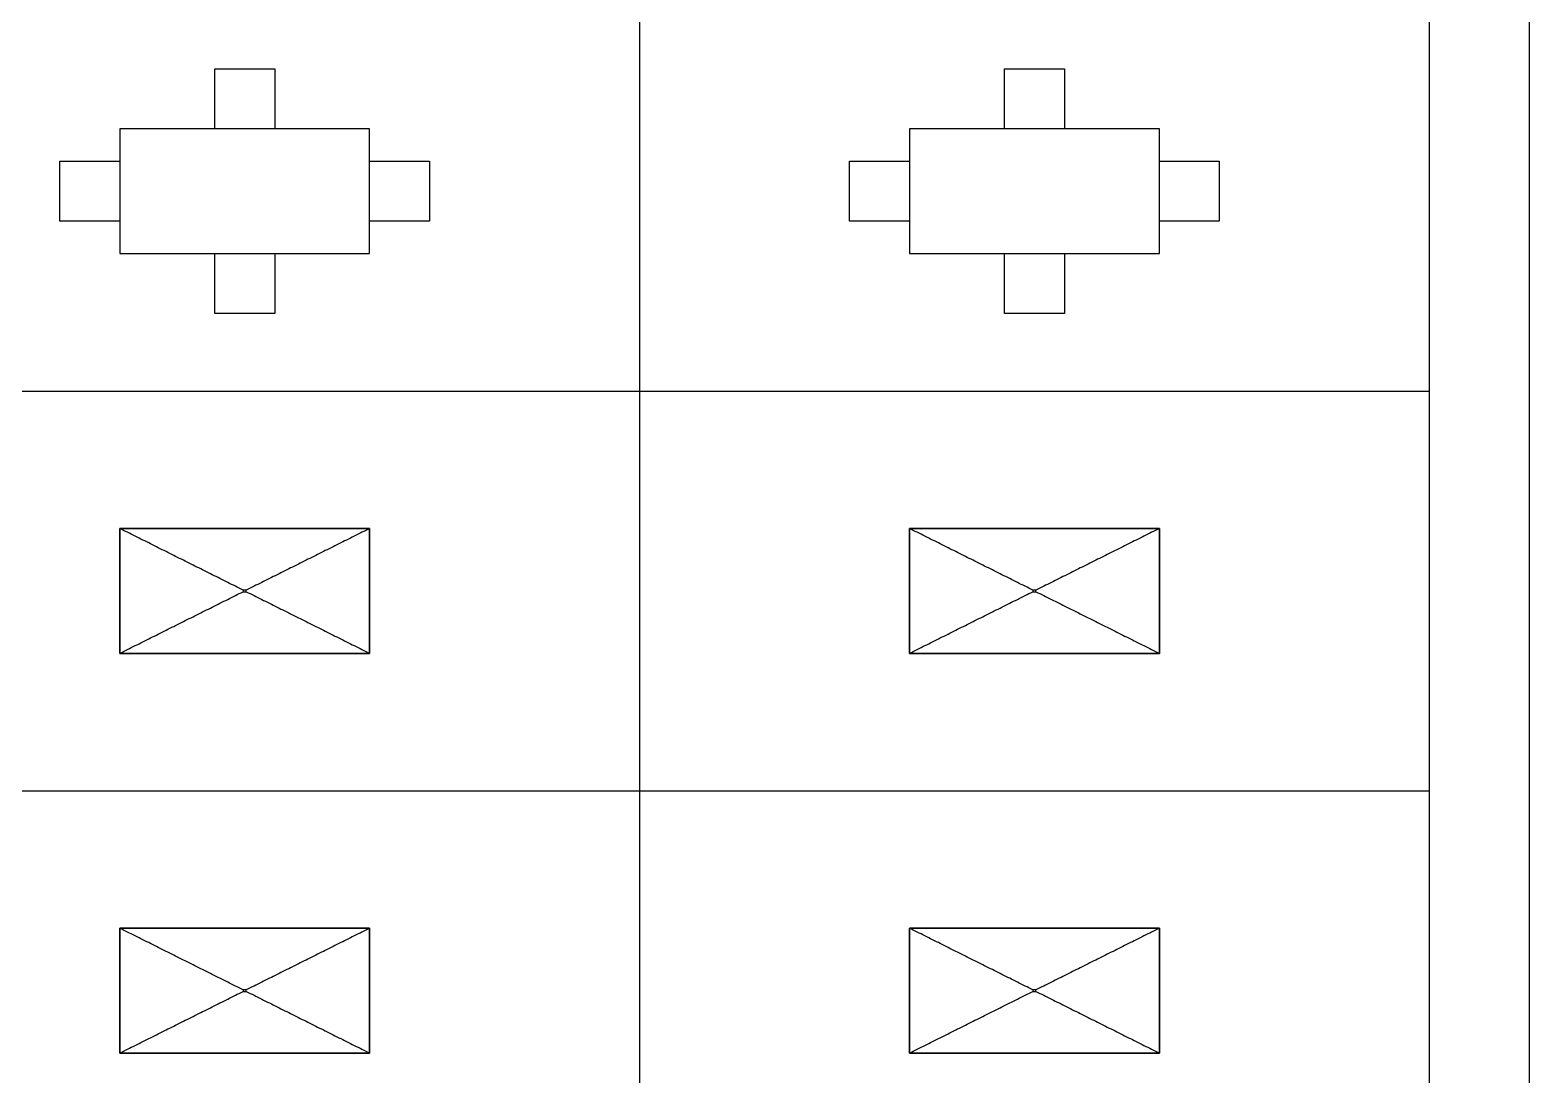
# Model space of a CAD drawing. Header units: millimetres. Extents: x 25 to 322, y 25 to 446.
# Drawn here: x 172 to 322.3, y 129.6 to 234.1 of the extents above; entities that cross this region are included whole.
import ezdxf

# ---------------------------------------------------------------- set-up
doc = ezdxf.new("R2010")
doc.units = ezdxf.units.MM
doc.header["$MEASUREMENT"] = 0
doc.layers.add('CNC tabs', color=254, linetype='Continuous', true_color=0xbfbfff)
doc.layers.add('Work layer', color=254, linetype='Continuous', true_color=0xdddddd)

msp = doc.modelspace()

# ---------------------------------------------------------------- linework, layer by layer
at = {"layer": 'CNC tabs'}
for points in [[(190.5, 224.25, -8), (190.5, 227.25, -8), (190.5, 230.25, -8)], [(190.5, 230.25, -8), (190.5, 230.25, -10), (190.5, 230.25, -12)], [(190.5, 224.25, -12), (190.5, 227.25, -12), (190.5, 230.25, -12)], [(190.5, 230.25, -8), (193.5, 230.25, -8), (196.5, 230.25, -8)], [(190.5, 230.25, -12), (193.5, 230.25, -12), (196.5, 230.25, -12)], [(196.5, 230.25, -8), (196.5, 230.25, -10), (196.5, 230.25, -12)], [(196.5, 230.25, -8), (196.5, 227.25, -8), (196.5, 224.25, -8)], [(196.5, 230.25, -12), (196.5, 227.25, -12), (196.5, 224.25, -12)], [(269.5, 224.25, -8), (269.5, 227.25, -8), (269.5, 230.25, -8)], [(269.5, 230.25, -8), (269.5, 230.25, -10), (269.5, 230.25, -12)], [(269.5, 224.25, -12), (269.5, 227.25, -12), (269.5, 230.25, -12)], [(269.5, 230.25, -8), (272.5, 230.25, -8), (275.5, 230.25, -8)], [(269.5, 230.25, -12), (272.5, 230.25, -12), (275.5, 230.25, -12)], [(275.5, 230.25, -8), (275.5, 230.25, -10), (275.5, 230.25, -12)], [(275.5, 230.25, -8), (275.5, 227.25, -8), (275.5, 224.25, -8)], [(275.5, 230.25, -12), (275.5, 227.25, -12), (275.5, 224.25, -12)], [(190.5, 224.25, -8), (190.5, 224.25, -10), (190.5, 224.25, -12)], [(196.5, 224.25, -8), (193.5, 224.25, -8), (190.5, 224.25, -8)], [(196.5, 224.25, -12), (193.5, 224.25, -12), (190.5, 224.25, -12)], [(196.5, 224.25, -8), (196.5, 224.25, -10), (196.5, 224.25, -12)], [(269.5, 224.25, -8), (269.5, 224.25, -10), (269.5, 224.25, -12)], [(275.5, 224.25, -8), (272.5, 224.25, -8), (269.5, 224.25, -8)], [(275.5, 224.25, -12), (272.5, 224.25, -12), (269.5, 224.25, -12)], [(275.5, 224.25, -8), (275.5, 224.25, -10), (275.5, 224.25, -12)], [(175, 215, -8), (175, 218, -8), (175, 221, -8)], [(175, 221, -8), (175, 221, -10), (175, 221, -12)], [(175, 215, -12), (175, 218, -12), (175, 221, -12)], [(175, 221, -8), (178, 221, -8), (181, 221, -8)], [(175, 221, -12), (178, 221, -12), (181, 221, -12)], [(181, 221, -8), (181, 221, -10), (181, 221, -12)], [(181, 221, -8), (181, 218, -8), (181, 215, -8)], [(181, 221, -12), (181, 218, -12), (181, 215, -12)], [(206, 215, -8), (206, 218, -8), (206, 221, -8)], [(206, 221, -8), (206, 221, -10), (206, 221, -12)], [(206, 215, -12), (206, 218, -12), (206, 221, -12)], [(206, 221, -8), (209, 221, -8), (212, 221, -8)], [(206, 221, -12), (209, 221, -12), (212, 221, -12)], [(212, 221, -8), (212, 221, -10), (212, 221, -12)], [(212, 221, -8), (212, 218, -8), (212, 215, -8)], [(212, 221, -12), (212, 218, -12), (212, 215, -12)], [(254, 215, -8), (254, 218, -8), (254, 221, -8)], [(254, 221, -8), (254, 221, -10), (254, 221, -12)], [(254, 215, -12), (254, 218, -12), (254, 221, -12)], [(254, 221, -8), (257, 221, -8), (260, 221, -8)], [(254, 221, -12), (257, 221, -12), (260, 221, -12)], [(260, 221, -8), (260, 221, -10), (260, 221, -12)], [(260, 221, -8), (260, 218, -8), (260, 215, -8)], [(260, 221, -12), (260, 218, -12), (260, 215, -12)], [(285, 215, -8), (285, 218, -8), (285, 221, -8)], [(285, 221, -8), (285, 221, -10), (285, 221, -12)], [(285, 215, -12), (285, 218, -12), (285, 221, -12)], [(285, 221, -8), (288, 221, -8), (291, 221, -8)], [(285, 221, -12), (288, 221, -12), (291, 221, -12)], [(291, 221, -8), (291, 221, -10), (291, 221, -12)], [(291, 221, -8), (291, 218, -8), (291, 215, -8)], [(291, 221, -12), (291, 218, -12), (291, 215, -12)], [(175, 215, -8), (175, 215, -10), (175, 215, -12)], [(181, 215, -8), (178, 215, -8), (175, 215, -8)], [(181, 215, -12), (178, 215, -12), (175, 215, -12)], [(181, 215, -8), (181, 215, -10), (181, 215, -12)], [(206, 215, -8), (206, 215, -10), (206, 215, -12)], [(212, 215, -8), (209, 215, -8), (206, 215, -8)], [(212, 215, -12), (209, 215, -12), (206, 215, -12)], [(212, 215, -8), (212, 215, -10), (212, 215, -12)], [(254, 215, -8), (254, 215, -10), (254, 215, -12)], [(260, 215, -8), (257, 215, -8), (254, 215, -8)], [(260, 215, -12), (257, 215, -12), (254, 215, -12)], [(260, 215, -8), (260, 215, -10), (260, 215, -12)], [(285, 215, -8), (285, 215, -10), (285, 215, -12)], [(291, 215, -8), (288, 215, -8), (285, 215, -8)], [(291, 215, -12), (288, 215, -12), (285, 215, -12)], [(291, 215, -8), (291, 215, -10), (291, 215, -12)], [(190.5, 205.75, -8), (190.5, 208.75, -8), (190.5, 211.75, -8)], [(190.5, 211.75, -8), (190.5, 211.75, -10), (190.5, 211.75, -12)], [(190.5, 205.75, -12), (190.5, 208.75, -12), (190.5, 211.75, -12)], [(190.5, 211.75, -8), (193.5, 211.75, -8), (196.5, 211.75, -8)], [(190.5, 211.75, -12), (193.5, 211.75, -12), (196.5, 211.75, -12)], [(196.5, 211.75, -8), (196.5, 211.75, -10), (196.5, 211.75, -12)], [(196.5, 211.75, -8), (196.5, 208.75, -8), (196.5, 205.75, -8)], [(196.5, 211.75, -12), (196.5, 208.75, -12), (196.5, 205.75, -12)], [(269.5, 205.75, -8), (269.5, 208.75, -8), (269.5, 211.75, -8)], [(269.5, 211.75, -8), (269.5, 211.75, -10), (269.5, 211.75, -12)], [(269.5, 205.75, -12), (269.5, 208.75, -12), (269.5, 211.75, -12)], [(269.5, 211.75, -8), (272.5, 211.75, -8), (275.5, 211.75, -8)], [(269.5, 211.75, -12), (272.5, 211.75, -12), (275.5, 211.75, -12)], [(275.5, 211.75, -8), (275.5, 211.75, -10), (275.5, 211.75, -12)], [(275.5, 211.75, -8), (275.5, 208.75, -8), (275.5, 205.75, -8)], [(275.5, 211.75, -12), (275.5, 208.75, -12), (275.5, 205.75, -12)], [(190.5, 205.75, -8), (190.5, 205.75, -10), (190.5, 205.75, -12)], [(196.5, 205.75, -8), (193.5, 205.75, -8), (190.5, 205.75, -8)], [(196.5, 205.75, -12), (193.5, 205.75, -12), (190.5, 205.75, -12)], [(196.5, 205.75, -8), (196.5, 205.75, -10), (196.5, 205.75, -12)], [(269.5, 205.75, -8), (269.5, 205.75, -10), (269.5, 205.75, -12)], [(275.5, 205.75, -8), (272.5, 205.75, -8), (269.5, 205.75, -8)], [(275.5, 205.75, -12), (272.5, 205.75, -12), (269.5, 205.75, -12)], [(275.5, 205.75, -8), (275.5, 205.75, -10), (275.5, 205.75, -12)]]:
    msp.add_open_spline(points, degree=2, dxfattribs=at)
at = {"layer": 'Work layer'}
for points in [[(233, 392), (233, 78)], [(312, 392), (312, 78)], [(35, 198), (312, 198)], [(35, 158), (312, 158)]]:
    msp.add_lwpolyline(points, dxfattribs=at)
for points in [[(181, 211.75), (206, 211.75), (206, 224.25), (181, 224.25)], [(260, 211.75), (285, 211.75), (285, 224.25), (260, 224.25)], [(181, 171.75), (206, 171.75), (206, 184.25), (181, 184.25)], [(260, 171.75), (285, 171.75), (285, 184.25), (260, 184.25)], [(181, 131.75), (206, 131.75), (206, 144.25), (181, 144.25)], [(260, 131.75), (285, 131.75), (285, 144.25), (260, 144.25)]]:
    msp.add_lwpolyline(points, close=True, dxfattribs=at)
msp.add_rational_spline([(25, 28), (25, 25), (28, 25), (173.5, 25), (319, 25), (322, 25), (322, 28), (322, 235), (322, 442), (322, 445), (319, 445), (173.5, 445), (28, 445), (25, 445), (25, 442), (25, 235), (25, 28)], [1, 0.707106781187, 1, 1, 1, 0.707106781187, 1, 1, 1, 0.707106781187, 1, 1, 1, 0.707106781187, 1, 1, 1], degree=2, knots=[0, 0, 0, 4.712389, 4.712389, 295.712389, 295.712389, 300.424778, 300.424778, 714.424778, 714.424778, 719.137167, 719.137167, 1010.137167, 1010.137167, 1014.849556, 1014.849556, 1428.849556, 1428.849556, 1428.849556], dxfattribs=at)
for points in [[(181, 184.25, -8.5), (193.5, 184.25, -8.5), (206, 184.25, -8.5)], [(181, 171.75, -8.5), (181, 178, -8.5), (181, 184.25, -8.5)], [(193.34, 178.08, -0.6), (187.17, 181.16, -4.55), (181, 184.25, -8.5)], [(206, 184.25, -8.5), (199.83, 181.16, -4.55), (193.66, 178.08, -0.6)], [(206, 184.25, -8.5), (206, 178, -8.5), (206, 171.75, -8.5)], [(260, 184.25, -8.5), (272.5, 184.25, -8.5), (285, 184.25, -8.5)], [(260, 171.75, -8.5), (260, 178, -8.5), (260, 184.25, -8.5)], [(272.34, 178.08, -0.6), (266.17, 181.16, -4.55), (260, 184.25, -8.5)], [(285, 184.25, -8.5), (278.83, 181.16, -4.55), (272.66, 178.08, -0.6)], [(285, 184.25, -8.5), (285, 178, -8.5), (285, 171.75, -8.5)], [(181, 171.75, -8.5), (187.17, 174.84, -4.55), (193.34, 177.92, -0.6)], [(193.66, 178.08, -0.6), (193.5, 178.08, -0.6), (193.34, 178.08, -0.6)], [(193.34, 178.08, -0.6), (193.34, 178, -0.6), (193.34, 177.92, -0.6)], [(193.34, 177.92, -0.6), (193.5, 177.92, -0.6), (193.66, 177.92, -0.6)], [(193.66, 177.92, -0.6), (193.66, 178, -0.6), (193.66, 178.08, -0.6)], [(193.66, 177.92, -0.6), (199.83, 174.84, -4.55), (206, 171.75, -8.5)], [(260, 171.75, -8.5), (266.17, 174.84, -4.55), (272.34, 177.92, -0.6)], [(272.66, 178.08, -0.6), (272.5, 178.08, -0.6), (272.34, 178.08, -0.6)], [(272.34, 178.08, -0.6), (272.34, 178, -0.6), (272.34, 177.92, -0.6)], [(272.34, 177.92, -0.6), (272.5, 177.92, -0.6), (272.66, 177.92, -0.6)], [(272.66, 177.92, -0.6), (272.66, 178, -0.6), (272.66, 178.08, -0.6)], [(272.66, 177.92, -0.6), (278.83, 174.84, -4.55), (285, 171.75, -8.5)], [(206, 171.75, -8.5), (193.5, 171.75, -8.5), (181, 171.75, -8.5)], [(285, 171.75, -8.5), (272.5, 171.75, -8.5), (260, 171.75, -8.5)], [(181, 144.25, -8.5), (193.5, 144.25, -8.5), (206, 144.25, -8.5)], [(181, 131.75, -8.5), (181, 138, -8.5), (181, 144.25, -8.5)], [(193.34, 138.08, -0.6), (187.17, 141.16, -4.55), (181, 144.25, -8.5)], [(206, 144.25, -8.5), (199.83, 141.16, -4.55), (193.66, 138.08, -0.6)], [(206, 144.25, -8.5), (206, 138, -8.5), (206, 131.75, -8.5)], [(260, 144.25, -8.5), (272.5, 144.25, -8.5), (285, 144.25, -8.5)], [(260, 131.75, -8.5), (260, 138, -8.5), (260, 144.25, -8.5)], [(272.34, 138.08, -0.6), (266.17, 141.16, -4.55), (260, 144.25, -8.5)], [(285, 144.25, -8.5), (278.83, 141.16, -4.55), (272.66, 138.08, -0.6)], [(285, 144.25, -8.5), (285, 138, -8.5), (285, 131.75, -8.5)], [(181, 131.75, -8.5), (187.17, 134.84, -4.55), (193.34, 137.92, -0.6)], [(193.66, 138.08, -0.6), (193.5, 138.08, -0.6), (193.34, 138.08, -0.6)], [(193.34, 138.08, -0.6), (193.34, 138, -0.6), (193.34, 137.92, -0.6)], [(193.34, 137.92, -0.6), (193.5, 137.92, -0.6), (193.66, 137.92, -0.6)], [(193.66, 137.92, -0.6), (193.66, 138, -0.6), (193.66, 138.08, -0.6)], [(193.66, 137.92, -0.6), (199.83, 134.84, -4.55), (206, 131.75, -8.5)], [(260, 131.75, -8.5), (266.17, 134.84, -4.55), (272.34, 137.92, -0.6)], [(272.66, 138.08, -0.6), (272.5, 138.08, -0.6), (272.34, 138.08, -0.6)], [(272.34, 138.08, -0.6), (272.34, 138, -0.6), (272.34, 137.92, -0.6)], [(272.34, 137.92, -0.6), (272.5, 137.92, -0.6), (272.66, 137.92, -0.6)], [(272.66, 137.92, -0.6), (272.66, 138, -0.6), (272.66, 138.08, -0.6)], [(272.66, 137.92, -0.6), (278.83, 134.84, -4.55), (285, 131.75, -8.5)], [(206, 131.75, -8.5), (193.5, 131.75, -8.5), (181, 131.75, -8.5)], [(285, 131.75, -8.5), (272.5, 131.75, -8.5), (260, 131.75, -8.5)]]:
    msp.add_open_spline(points, degree=2, dxfattribs=at)

doc.saveas('drawing.dxf')
